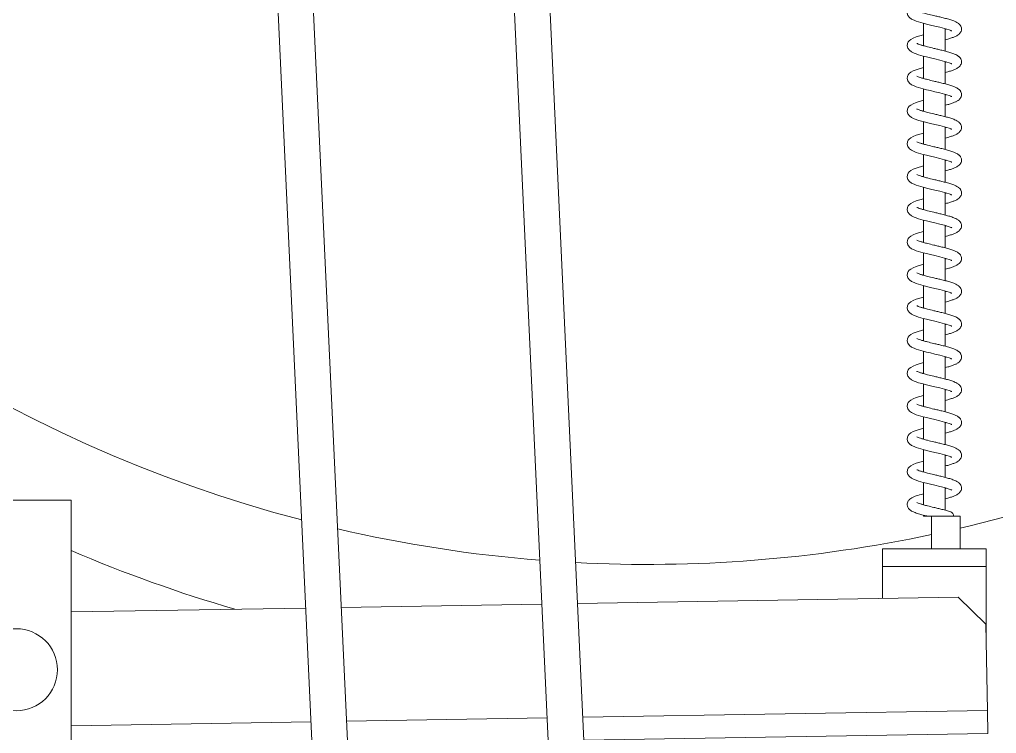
# Model space of a CAD drawing. Extents: x -2187 to 96136, y -11110 to 52208.
# Drawn here: x 34861.3 to 35218.7, y 19047.1 to 19308.3 of the extents above; entities that cross this region are included whole.
import ezdxf

# ---------------------------------------------------------------- set-up
doc = ezdxf.new("R2010")
doc.units = 0
doc.header["$LTSCALE"] = 1000
doc.header["$MEASUREMENT"] = 0

msp = doc.modelspace()

# ---------------------------------------------------------------- linework, layer by layer
at = {"color": 7, "linetype": 'Continuous', "lineweight": 15}
for p, q in [((35039.743, 19646.81), (35075.12, 18886.245)), ((34975.828, 18881.626), (34940.45, 19642.192)), ((35028.402, 19610.831), (35060.489, 18921.016)), ((34987.168, 18917.605), (34955.082, 19607.421)), ((35191.974, 19306.965), (35191.974, 19298.774)), ((35200.006, 19296.779), (35200.006, 19304.967)), ((35191.649, 19298.874), (35191.974, 19298.967)), ((35191.974, 19294.965), (35191.974, 19286.774)), ((35200.006, 19284.779), (35200.006, 19292.967)), ((35191.649, 19286.874), (35191.974, 19286.967)), ((35191.974, 19282.965), (35191.974, 19274.774)), ((35200.006, 19272.779), (35200.006, 19280.967)), ((35191.649, 19274.874), (35191.974, 19274.967)), ((35191.974, 19270.965), (35191.974, 19262.774)), ((35200.006, 19260.779), (35200.006, 19268.967)), ((35191.649, 19262.874), (35191.974, 19262.967)), ((35191.974, 19258.965), (35191.974, 19250.774)), ((35200.006, 19248.779), (35200.006, 19256.967)), ((35191.649, 19250.874), (35191.974, 19250.967)), ((35191.974, 19246.965), (35191.974, 19238.774)), ((35200.006, 19236.779), (35200.006, 19244.967)), ((35191.649, 19238.874), (35191.974, 19238.967)), ((35191.974, 19234.965), (35191.974, 19226.774)), ((35200.006, 19224.779), (35200.006, 19232.967)), ((35191.649, 19226.874), (35191.974, 19226.967)), ((35191.974, 19222.965), (35191.974, 19214.774)), ((35200.006, 19212.779), (35200.006, 19220.967)), ((35191.649, 19214.874), (35191.974, 19214.967)), ((35191.974, 19210.965), (35191.974, 19202.774)), ((35200.006, 19200.779), (35200.006, 19208.967)), ((35191.649, 19202.874), (35191.974, 19202.967)), ((35191.974, 19198.965), (35191.974, 19190.774)), ((35200.006, 19188.779), (35200.006, 19196.967)), ((35191.649, 19190.874), (35191.974, 19190.967)), ((35191.974, 19186.965), (35191.974, 19178.774)), ((35200.006, 19176.779), (35200.006, 19184.967)), ((35191.649, 19178.874), (35191.974, 19178.967)), ((35191.974, 19174.965), (35191.974, 19166.774)), ((35200.006, 19164.779), (35200.006, 19172.967)), ((35191.649, 19166.874), (35191.974, 19166.967)), ((35191.974, 19162.965), (35191.974, 19154.774)), ((35200.006, 19152.779), (35200.006, 19160.967)), ((35191.649, 19154.874), (35191.974, 19154.967)), ((35191.974, 19150.965), (35191.974, 19142.774)), ((35200.006, 19140.779), (35200.006, 19148.967)), ((35191.649, 19142.874), (35191.974, 19142.967)), ((35191.974, 19138.965), (35191.974, 19130.774)), ((35200.006, 19128.779), (35200.006, 19136.967)), ((34880.097, 19132.405), (34830.097, 19132.405)), ((34880.097, 19132.405), (34880.097, 19032.405)), ((35191.649, 19130.874), (35191.974, 19130.967)), ((35191.974, 19126.965), (35191.974, 19126.594)), ((35193.177, 19126.594), (35191.974, 19126.594)), ((35194.907, 19126.594), (35194.907, 19114.594)), ((35194.907, 19126.594), (35205.404, 19126.594)), ((35205.404, 19126.594), (35205.404, 19114.594)), ((35190.829, 19114.594), (35176.99, 19114.594)), ((35176.99, 19114.594), (35176.99, 19108.194)), ((35194.907, 19114.594), (35190.829, 19114.594)), ((35194.907, 19114.594), (35201.228, 19114.594)), ((35214.99, 19114.594), (35201.228, 19114.594)), ((35214.99, 19114.594), (35214.99, 19108.194)), ((35214.99, 19108.194), (35176.99, 19108.194)), ((35176.99, 19108.194), (35176.99, 19096.491)), ((35214.99, 19108.194), (35214.99, 19079.753)), ((35065.427, 19094.631), (35204.702, 19096.953)), ((35214.867, 19087.121), (35204.702, 19096.953)), ((34880.097, 19091.541), (34965.997, 19092.973)), ((34979.001, 19093.19), (35052.423, 19094.414)), ((35215.394, 19055.525), (35214.867, 19087.121)), ((35215.534, 19047.126), (35215.394, 19055.525)), ((35067.752, 19044.663), (35215.534, 19047.126))]:
    msp.add_line(p, q, dxfattribs=at)
at = {"color": 8, "linetype": 'Continuous', "lineweight": 15}
for p, q in [((35067.361, 19053.057), (35215.394, 19055.525)), ((34880.097, 19049.935), (34967.931, 19051.4)), ((34980.935, 19051.616), (35054.357, 19052.84))]:
    msp.add_line(p, q, dxfattribs=at)
at = {"color": 7, "linetype": 'Continuous', "lineweight": 15, "flags": 128}
for points in [[(35191.974, 19314.783), (35189.315, 19313.986), (35188.206, 19313.533), (35187.34, 19313.052), (35186.779, 19312.593), (35186.432, 19312.168), (35186.134, 19311.538), (35186.039, 19310.707), (35186.278, 19309.852), (35186.86, 19309.079), (35187.672, 19308.49), (35188.554, 19308.055), (35189.361, 19307.742), (35190.244, 19307.454), (35191.915, 19306.98), (35193.107, 19306.677), (35194.546, 19306.327), (35196.192, 19305.939), (35197.973, 19305.508), (35199.756, 19305.044), (35201.371, 19304.542), (35201.371, 19304.542)], [(35191.974, 19302.783), (35189.315, 19301.986), (35188.206, 19301.533), (35187.34, 19301.052), (35186.779, 19300.593), (35186.432, 19300.168), (35186.134, 19299.538), (35186.039, 19298.707), (35186.278, 19297.852), (35186.86, 19297.079), (35187.672, 19296.49), (35188.554, 19296.055), (35189.361, 19295.742), (35190.244, 19295.454), (35191.915, 19294.98), (35193.107, 19294.677), (35194.546, 19294.327), (35196.192, 19293.939), (35197.973, 19293.508), (35199.756, 19293.044), (35201.371, 19292.542), (35201.371, 19292.542)], [(35191.974, 19290.783), (35189.315, 19289.986), (35188.206, 19289.533), (35187.34, 19289.052), (35186.779, 19288.593), (35186.432, 19288.168), (35186.134, 19287.538), (35186.039, 19286.707), (35186.278, 19285.852), (35186.86, 19285.079), (35187.672, 19284.49), (35188.554, 19284.055), (35189.361, 19283.742), (35190.244, 19283.454), (35191.915, 19282.98), (35193.107, 19282.677), (35194.546, 19282.327), (35196.192, 19281.939), (35197.973, 19281.508), (35199.756, 19281.044), (35201.371, 19280.542), (35201.371, 19280.542)], [(35191.974, 19278.783), (35189.315, 19277.986), (35188.206, 19277.533), (35187.34, 19277.052), (35186.779, 19276.593), (35186.432, 19276.168), (35186.134, 19275.538), (35186.039, 19274.707), (35186.278, 19273.852), (35186.86, 19273.079), (35187.672, 19272.49), (35188.554, 19272.055), (35189.361, 19271.742), (35190.244, 19271.454), (35191.915, 19270.98), (35193.107, 19270.677), (35194.546, 19270.327), (35196.192, 19269.939), (35197.973, 19269.508), (35199.756, 19269.044), (35201.371, 19268.542), (35201.371, 19268.542)], [(35191.974, 19266.783), (35189.315, 19265.986), (35188.206, 19265.533), (35187.34, 19265.052), (35186.779, 19264.593), (35186.432, 19264.168), (35186.134, 19263.538), (35186.039, 19262.707), (35186.278, 19261.852), (35186.86, 19261.079), (35187.672, 19260.49), (35188.554, 19260.055), (35189.361, 19259.742), (35190.244, 19259.454), (35191.915, 19258.98), (35193.107, 19258.677), (35194.546, 19258.327), (35196.192, 19257.939), (35197.973, 19257.508), (35199.756, 19257.044), (35201.371, 19256.542), (35201.371, 19256.542)], [(35191.974, 19254.783), (35189.315, 19253.986), (35188.206, 19253.533), (35187.34, 19253.052), (35186.779, 19252.593), (35186.432, 19252.168), (35186.134, 19251.538), (35186.039, 19250.707), (35186.278, 19249.852), (35186.86, 19249.079), (35187.672, 19248.49), (35188.554, 19248.055), (35189.361, 19247.742), (35190.244, 19247.454), (35191.915, 19246.98), (35193.107, 19246.677), (35194.546, 19246.327), (35196.192, 19245.939), (35197.973, 19245.508), (35199.756, 19245.044), (35201.371, 19244.542), (35201.371, 19244.542)], [(35191.974, 19242.783), (35189.315, 19241.986), (35188.206, 19241.533), (35187.34, 19241.052), (35186.779, 19240.593), (35186.432, 19240.168), (35186.134, 19239.538), (35186.039, 19238.707), (35186.278, 19237.852), (35186.86, 19237.079), (35187.672, 19236.49), (35188.554, 19236.055), (35189.361, 19235.742), (35190.244, 19235.454), (35191.915, 19234.98), (35193.107, 19234.677), (35194.546, 19234.327), (35196.192, 19233.939), (35197.973, 19233.508), (35199.756, 19233.044), (35201.371, 19232.542), (35201.371, 19232.542)], [(35191.974, 19230.783), (35189.315, 19229.986), (35188.206, 19229.533), (35187.34, 19229.052), (35186.779, 19228.593), (35186.432, 19228.168), (35186.134, 19227.538), (35186.039, 19226.707), (35186.278, 19225.852), (35186.86, 19225.079), (35187.672, 19224.49), (35188.554, 19224.055), (35189.361, 19223.742), (35190.244, 19223.454), (35191.915, 19222.98), (35193.107, 19222.677), (35194.546, 19222.327), (35196.192, 19221.939), (35197.973, 19221.508), (35199.756, 19221.044), (35201.371, 19220.542), (35201.371, 19220.542)], [(35191.974, 19218.783), (35189.315, 19217.986), (35188.206, 19217.533), (35187.34, 19217.052), (35186.779, 19216.593), (35186.432, 19216.168), (35186.134, 19215.538), (35186.039, 19214.707), (35186.278, 19213.852), (35186.86, 19213.079), (35187.672, 19212.49), (35188.554, 19212.055), (35189.361, 19211.742), (35190.244, 19211.454), (35191.915, 19210.98), (35193.107, 19210.677), (35194.546, 19210.327), (35196.192, 19209.939), (35197.973, 19209.508), (35199.756, 19209.044), (35201.371, 19208.542), (35201.371, 19208.542)], [(35191.974, 19206.783), (35189.315, 19205.986), (35188.206, 19205.533), (35187.34, 19205.052), (35186.779, 19204.593), (35186.432, 19204.168), (35186.134, 19203.538), (35186.039, 19202.707), (35186.278, 19201.852), (35186.86, 19201.079), (35187.672, 19200.49), (35188.554, 19200.055), (35189.361, 19199.742), (35190.244, 19199.454), (35191.915, 19198.98), (35193.107, 19198.677), (35194.546, 19198.327), (35196.192, 19197.939), (35197.973, 19197.508), (35199.756, 19197.044), (35201.371, 19196.542), (35201.371, 19196.542)], [(35191.974, 19194.783), (35189.315, 19193.986), (35188.206, 19193.533), (35187.34, 19193.052), (35186.779, 19192.593), (35186.432, 19192.168), (35186.134, 19191.538), (35186.039, 19190.707), (35186.278, 19189.852), (35186.86, 19189.079), (35187.672, 19188.49), (35188.554, 19188.055), (35189.361, 19187.742), (35190.244, 19187.454), (35191.915, 19186.98), (35193.107, 19186.677), (35194.546, 19186.327), (35196.192, 19185.939), (35197.973, 19185.508), (35199.756, 19185.044), (35201.371, 19184.542), (35201.371, 19184.542)], [(35191.974, 19182.783), (35189.315, 19181.986), (35188.206, 19181.533), (35187.34, 19181.052), (35186.779, 19180.593), (35186.432, 19180.168), (35186.134, 19179.538), (35186.039, 19178.707), (35186.278, 19177.852), (35186.86, 19177.079), (35187.672, 19176.49), (35188.554, 19176.055), (35189.361, 19175.742), (35190.244, 19175.454), (35191.915, 19174.98), (35193.107, 19174.677), (35194.546, 19174.327), (35196.192, 19173.939), (35197.973, 19173.508), (35199.756, 19173.044), (35201.371, 19172.542), (35201.371, 19172.542)], [(35191.974, 19170.783), (35189.315, 19169.986), (35188.206, 19169.533), (35187.34, 19169.052), (35186.779, 19168.593), (35186.432, 19168.168), (35186.134, 19167.538), (35186.039, 19166.707), (35186.278, 19165.852), (35186.86, 19165.079), (35187.672, 19164.49), (35188.554, 19164.055), (35189.361, 19163.742), (35190.244, 19163.454), (35191.915, 19162.98), (35193.107, 19162.677), (35194.546, 19162.327), (35196.192, 19161.939), (35197.973, 19161.508), (35199.756, 19161.044), (35201.371, 19160.542), (35201.371, 19160.542)], [(35191.974, 19158.783), (35189.315, 19157.986), (35188.206, 19157.533), (35187.34, 19157.052), (35186.779, 19156.593), (35186.432, 19156.168), (35186.134, 19155.538), (35186.039, 19154.707), (35186.278, 19153.852), (35186.86, 19153.079), (35187.672, 19152.49), (35188.554, 19152.055), (35189.361, 19151.742), (35190.244, 19151.454), (35191.915, 19150.98), (35193.107, 19150.677), (35194.546, 19150.327), (35196.192, 19149.939), (35197.973, 19149.508), (35199.756, 19149.044), (35201.371, 19148.542), (35201.371, 19148.542)], [(35191.974, 19146.783), (35189.315, 19145.986), (35188.206, 19145.533), (35187.34, 19145.052), (35186.779, 19144.593), (35186.432, 19144.168), (35186.134, 19143.538), (35186.039, 19142.707), (35186.278, 19141.852), (35186.86, 19141.079), (35187.672, 19140.49), (35188.554, 19140.055), (35189.361, 19139.742), (35190.244, 19139.454), (35191.915, 19138.98), (35193.107, 19138.677), (35194.546, 19138.327), (35196.192, 19137.939), (35197.973, 19137.508), (35199.756, 19137.044), (35201.371, 19136.542), (35201.371, 19136.542)], [(35205.404, 19122.206), (35209.087, 19123.086), (35221.916, 19126.385)]]:
    msp.add_lwpolyline(points, dxfattribs=at)
at = {"color": 7, "linetype": 'Continuous', "lineweight": 15}
msp.add_circle((34860.097, 19070.405), 15, dxfattribs=at)
for centre, radius, start, end in [((35090.995, 19608.94), 500, 180.43809, 255.34526), ((35201.291, 19126.632), 1.731, 358.74922, 65.94886), ((35090.995, 19608.94), 500, 256.89931, 265.48973), ((35090.995, 19608.94), 500, 266.98888, 281.9949), ((35090.995, 19608.94), 538, 246.92078, 253.709)]:
    msp.add_arc(centre, radius, start, end, dxfattribs=at)
for points, knots in [([(35200.006, 19300.969), (35200.305, 19301.048), (35201.103, 19301.257), (35202.255, 19301.605), (35203.444, 19302.044), (35204.369, 19302.496), (35205.015, 19302.953), (35205.447, 19303.398), (35205.835, 19304.04), (35205.976, 19304.738), (35205.917, 19305.352), (35205.76, 19305.815), (35205.538, 19306.195), (35205.351, 19306.441), (35205.191, 19306.608), (35205.074, 19306.712), (35205.001, 19306.771), (35204.926, 19306.824), (35204.809, 19306.908), (35204.552, 19307.088), (35204.137, 19307.353), (35203.335, 19307.749), (35202.133, 19308.188), (35200.493, 19308.662), (35198.86, 19309.076), (35197.292, 19309.456), (35195.495, 19309.876), (35193.676, 19310.316), (35192.042, 19310.744), (35190.869, 19311.109), (35190.082, 19311.382), (35189.621, 19311.617), (35189.6, 19311.613), (35189.593, 19311.612)], [0, 0, 0, 0, 0.0285952, 0.0761955, 0.1241062, 0.1716083, 0.2108316, 0.2395278, 0.2648766, 0.2981721, 0.3190702, 0.3454717, 0.358496, 0.3689234, 0.3768081, 0.3798698, 0.382417, 0.3847304, 0.3875432, 0.3958286, 0.4250802, 0.4717151, 0.5360947, 0.5921166, 0.6429562, 0.6890391, 0.7301891, 0.798723, 0.8495475, 0.8909822, 0.9342724, 0.9781317, 1, 1, 1, 1]), ([(35200.319, 19304.869), (35200.237, 19304.843), (35200.143, 19304.812), (35200.023, 19304.779), (35200.006, 19304.775)], [0, 0, 0, 0, 0.8629982, 1, 1, 1, 1]), ([(35201.371, 19304.542), (35201.614, 19304.454), (35202.037, 19304.301), (35202.315, 19304.176), (35202.351, 19304.174), (35202.365, 19304.174)], [0, 0, 0, 0, 0.45447993, 0.7918507, 1, 1, 1, 1]), ([(35200.006, 19288.969), (35200.305, 19289.048), (35201.103, 19289.257), (35202.255, 19289.605), (35203.444, 19290.044), (35204.369, 19290.496), (35205.015, 19290.953), (35205.447, 19291.398), (35205.835, 19292.04), (35205.976, 19292.738), (35205.917, 19293.352), (35205.76, 19293.815), (35205.538, 19294.195), (35205.351, 19294.441), (35205.191, 19294.608), (35205.074, 19294.712), (35205.001, 19294.771), (35204.926, 19294.824), (35204.809, 19294.908), (35204.552, 19295.088), (35204.137, 19295.353), (35203.335, 19295.749), (35202.133, 19296.188), (35200.493, 19296.662), (35198.86, 19297.076), (35197.292, 19297.456), (35195.495, 19297.876), (35193.676, 19298.316), (35192.042, 19298.744), (35190.869, 19299.109), (35190.082, 19299.382), (35189.621, 19299.617), (35189.6, 19299.613), (35189.593, 19299.612)], [0, 0, 0, 0, 0.0285952, 0.0761955, 0.1241062, 0.1716083, 0.2108316, 0.2395278, 0.2648766, 0.2981721, 0.3190702, 0.3454717, 0.358496, 0.3689234, 0.3768081, 0.3798698, 0.382417, 0.3847304, 0.3875432, 0.3958286, 0.4250802, 0.4717151, 0.5360947, 0.5921166, 0.6429562, 0.6890391, 0.7301891, 0.798723, 0.8495475, 0.8909822, 0.9342724, 0.9781317, 1, 1, 1, 1]), ([(35200.319, 19292.869), (35200.237, 19292.843), (35200.143, 19292.812), (35200.023, 19292.779), (35200.006, 19292.775)], [0, 0, 0, 0, 0.8629982, 1, 1, 1, 1]), ([(35201.371, 19292.542), (35201.614, 19292.454), (35202.037, 19292.301), (35202.315, 19292.176), (35202.351, 19292.174), (35202.365, 19292.174)], [0, 0, 0, 0, 0.45447993, 0.7918507, 1, 1, 1, 1]), ([(35200.006, 19276.969), (35200.305, 19277.048), (35201.103, 19277.257), (35202.255, 19277.605), (35203.444, 19278.044), (35204.369, 19278.496), (35205.015, 19278.953), (35205.447, 19279.398), (35205.835, 19280.04), (35205.976, 19280.738), (35205.917, 19281.352), (35205.76, 19281.815), (35205.538, 19282.195), (35205.351, 19282.441), (35205.191, 19282.608), (35205.074, 19282.712), (35205.001, 19282.771), (35204.926, 19282.824), (35204.809, 19282.908), (35204.552, 19283.088), (35204.137, 19283.353), (35203.335, 19283.749), (35202.133, 19284.188), (35200.493, 19284.662), (35198.86, 19285.076), (35197.292, 19285.456), (35195.495, 19285.876), (35193.676, 19286.316), (35192.042, 19286.744), (35190.869, 19287.109), (35190.082, 19287.382), (35189.621, 19287.617), (35189.6, 19287.613), (35189.593, 19287.612)], [0, 0, 0, 0, 0.0285952, 0.0761955, 0.1241062, 0.1716083, 0.2108316, 0.2395278, 0.2648766, 0.2981721, 0.3190702, 0.3454717, 0.358496, 0.3689234, 0.3768081, 0.3798698, 0.382417, 0.3847304, 0.3875432, 0.3958286, 0.4250802, 0.4717151, 0.5360947, 0.5921166, 0.6429562, 0.6890391, 0.7301891, 0.798723, 0.8495475, 0.8909822, 0.9342724, 0.9781317, 1, 1, 1, 1]), ([(35200.319, 19280.869), (35200.237, 19280.843), (35200.143, 19280.812), (35200.023, 19280.779), (35200.006, 19280.775)], [0, 0, 0, 0, 0.8629982, 1, 1, 1, 1]), ([(35201.371, 19280.542), (35201.614, 19280.454), (35202.037, 19280.301), (35202.315, 19280.176), (35202.351, 19280.174), (35202.365, 19280.174)], [0, 0, 0, 0, 0.4544799, 0.7918507, 1, 1, 1, 1]), ([(35200.006, 19264.969), (35200.305, 19265.048), (35201.103, 19265.257), (35202.255, 19265.605), (35203.444, 19266.044), (35204.369, 19266.496), (35205.015, 19266.953), (35205.447, 19267.398), (35205.835, 19268.04), (35205.976, 19268.738), (35205.917, 19269.352), (35205.76, 19269.815), (35205.538, 19270.195), (35205.351, 19270.441), (35205.191, 19270.608), (35205.074, 19270.712), (35205.001, 19270.771), (35204.926, 19270.824), (35204.809, 19270.908), (35204.552, 19271.088), (35204.137, 19271.353), (35203.335, 19271.749), (35202.133, 19272.188), (35200.493, 19272.662), (35198.86, 19273.076), (35197.292, 19273.456), (35195.495, 19273.876), (35193.676, 19274.316), (35192.042, 19274.744), (35190.869, 19275.109), (35190.082, 19275.382), (35189.621, 19275.617), (35189.6, 19275.613), (35189.593, 19275.612)], [0, 0, 0, 0, 0.0285952, 0.0761955, 0.1241062, 0.1716083, 0.2108316, 0.2395278, 0.2648766, 0.2981721, 0.3190702, 0.3454717, 0.358496, 0.3689234, 0.3768081, 0.3798698, 0.382417, 0.3847304, 0.3875432, 0.3958286, 0.4250802, 0.4717151, 0.5360947, 0.5921166, 0.6429562, 0.6890391, 0.7301891, 0.798723, 0.8495475, 0.8909822, 0.9342724, 0.9781317, 1, 1, 1, 1]), ([(35200.319, 19268.869), (35200.237, 19268.843), (35200.143, 19268.812), (35200.023, 19268.779), (35200.006, 19268.775)], [0, 0, 0, 0, 0.8629982, 1, 1, 1, 1]), ([(35201.371, 19268.542), (35201.614, 19268.454), (35202.037, 19268.301), (35202.315, 19268.176), (35202.351, 19268.174), (35202.365, 19268.174)], [0, 0, 0, 0, 0.4544799, 0.7918507, 1, 1, 1, 1]), ([(35200.006, 19252.969), (35200.305, 19253.048), (35201.103, 19253.257), (35202.255, 19253.605), (35203.444, 19254.044), (35204.369, 19254.496), (35205.015, 19254.953), (35205.447, 19255.398), (35205.835, 19256.04), (35205.976, 19256.738), (35205.917, 19257.352), (35205.76, 19257.815), (35205.538, 19258.195), (35205.351, 19258.441), (35205.191, 19258.608), (35205.074, 19258.712), (35205.001, 19258.771), (35204.926, 19258.824), (35204.809, 19258.908), (35204.552, 19259.088), (35204.137, 19259.353), (35203.335, 19259.749), (35202.133, 19260.188), (35200.493, 19260.662), (35198.86, 19261.076), (35197.292, 19261.456), (35195.495, 19261.876), (35193.676, 19262.316), (35192.042, 19262.744), (35190.869, 19263.109), (35190.082, 19263.382), (35189.621, 19263.617), (35189.6, 19263.613), (35189.593, 19263.612)], [0, 0, 0, 0, 0.0285952, 0.0761955, 0.1241062, 0.1716083, 0.2108316, 0.2395278, 0.2648766, 0.2981721, 0.3190702, 0.3454717, 0.358496, 0.3689234, 0.3768081, 0.3798698, 0.382417, 0.3847304, 0.3875432, 0.3958286, 0.4250802, 0.4717151, 0.5360947, 0.5921166, 0.6429562, 0.6890391, 0.7301891, 0.798723, 0.8495475, 0.8909822, 0.9342724, 0.9781317, 1, 1, 1, 1]), ([(35200.319, 19256.869), (35200.237, 19256.843), (35200.143, 19256.812), (35200.023, 19256.779), (35200.006, 19256.775)], [0, 0, 0, 0, 0.8629982, 1, 1, 1, 1]), ([(35201.371, 19256.542), (35201.614, 19256.454), (35202.037, 19256.301), (35202.315, 19256.176), (35202.351, 19256.174), (35202.365, 19256.174)], [0, 0, 0, 0, 0.4544799, 0.7918507, 1, 1, 1, 1]), ([(35200.006, 19240.969), (35200.305, 19241.048), (35201.103, 19241.257), (35202.255, 19241.605), (35203.444, 19242.044), (35204.369, 19242.496), (35205.015, 19242.953), (35205.447, 19243.398), (35205.835, 19244.04), (35205.976, 19244.738), (35205.917, 19245.352), (35205.76, 19245.815), (35205.538, 19246.195), (35205.351, 19246.441), (35205.191, 19246.608), (35205.074, 19246.712), (35205.001, 19246.771), (35204.926, 19246.824), (35204.809, 19246.908), (35204.552, 19247.088), (35204.137, 19247.353), (35203.335, 19247.749), (35202.133, 19248.188), (35200.493, 19248.662), (35198.86, 19249.076), (35197.292, 19249.456), (35195.495, 19249.876), (35193.676, 19250.316), (35192.042, 19250.744), (35190.869, 19251.109), (35190.082, 19251.382), (35189.621, 19251.617), (35189.6, 19251.613), (35189.593, 19251.612)], [0, 0, 0, 0, 0.0285952, 0.0761955, 0.1241062, 0.1716083, 0.2108316, 0.2395278, 0.2648766, 0.2981721, 0.3190702, 0.3454717, 0.358496, 0.3689234, 0.3768081, 0.3798698, 0.382417, 0.3847304, 0.3875432, 0.3958286, 0.4250802, 0.4717151, 0.5360947, 0.5921166, 0.6429562, 0.6890391, 0.7301891, 0.798723, 0.8495475, 0.8909822, 0.9342724, 0.9781317, 1, 1, 1, 1]), ([(35200.319, 19244.869), (35200.237, 19244.843), (35200.143, 19244.812), (35200.023, 19244.779), (35200.006, 19244.775)], [0, 0, 0, 0, 0.8629982, 1, 1, 1, 1]), ([(35201.371, 19244.542), (35201.614, 19244.454), (35202.037, 19244.301), (35202.315, 19244.176), (35202.351, 19244.174), (35202.365, 19244.174)], [0, 0, 0, 0, 0.4544799, 0.7918507, 1, 1, 1, 1]), ([(35200.006, 19228.969), (35200.305, 19229.048), (35201.103, 19229.257), (35202.255, 19229.605), (35203.444, 19230.044), (35204.369, 19230.496), (35205.015, 19230.953), (35205.447, 19231.398), (35205.835, 19232.04), (35205.976, 19232.738), (35205.917, 19233.352), (35205.76, 19233.815), (35205.538, 19234.195), (35205.351, 19234.441), (35205.191, 19234.608), (35205.074, 19234.712), (35205.001, 19234.771), (35204.926, 19234.824), (35204.809, 19234.908), (35204.552, 19235.088), (35204.137, 19235.353), (35203.335, 19235.749), (35202.133, 19236.188), (35200.493, 19236.662), (35198.86, 19237.076), (35197.292, 19237.456), (35195.495, 19237.876), (35193.676, 19238.316), (35192.042, 19238.744), (35190.869, 19239.109), (35190.082, 19239.382), (35189.621, 19239.617), (35189.6, 19239.613), (35189.593, 19239.612)], [0, 0, 0, 0, 0.0285952, 0.0761955, 0.1241062, 0.1716083, 0.2108316, 0.2395278, 0.2648766, 0.2981721, 0.3190702, 0.3454717, 0.358496, 0.3689234, 0.3768081, 0.3798698, 0.382417, 0.3847304, 0.3875432, 0.3958286, 0.4250802, 0.4717151, 0.5360947, 0.5921166, 0.6429562, 0.6890391, 0.7301891, 0.798723, 0.8495475, 0.8909822, 0.9342724, 0.9781317, 1, 1, 1, 1]), ([(35200.319, 19232.869), (35200.237, 19232.843), (35200.143, 19232.812), (35200.023, 19232.779), (35200.006, 19232.775)], [0, 0, 0, 0, 0.86299823, 1, 1, 1, 1]), ([(35201.371, 19232.542), (35201.614, 19232.454), (35202.037, 19232.301), (35202.315, 19232.176), (35202.351, 19232.174), (35202.365, 19232.174)], [0, 0, 0, 0, 0.4544799, 0.7918507, 1, 1, 1, 1]), ([(35200.006, 19216.969), (35200.305, 19217.048), (35201.103, 19217.257), (35202.255, 19217.605), (35203.444, 19218.044), (35204.369, 19218.496), (35205.015, 19218.953), (35205.447, 19219.398), (35205.835, 19220.04), (35205.976, 19220.738), (35205.917, 19221.352), (35205.76, 19221.815), (35205.538, 19222.195), (35205.351, 19222.441), (35205.191, 19222.608), (35205.074, 19222.712), (35205.001, 19222.771), (35204.926, 19222.824), (35204.809, 19222.908), (35204.552, 19223.088), (35204.137, 19223.353), (35203.335, 19223.749), (35202.133, 19224.188), (35200.493, 19224.662), (35198.86, 19225.076), (35197.292, 19225.456), (35195.495, 19225.876), (35193.676, 19226.316), (35192.042, 19226.744), (35190.869, 19227.109), (35190.082, 19227.382), (35189.621, 19227.617), (35189.6, 19227.613), (35189.593, 19227.612)], [0, 0, 0, 0, 0.0285952, 0.0761955, 0.1241062, 0.1716083, 0.2108316, 0.2395278, 0.2648766, 0.2981721, 0.3190702, 0.3454717, 0.358496, 0.3689234, 0.3768081, 0.3798698, 0.382417, 0.3847304, 0.3875432, 0.3958286, 0.4250802, 0.4717151, 0.5360947, 0.5921166, 0.6429562, 0.6890391, 0.7301891, 0.798723, 0.8495475, 0.8909822, 0.9342724, 0.9781317, 1, 1, 1, 1]), ([(35200.319, 19220.869), (35200.237, 19220.843), (35200.143, 19220.812), (35200.023, 19220.779), (35200.006, 19220.775)], [0, 0, 0, 0, 0.86299823, 1, 1, 1, 1]), ([(35201.371, 19220.542), (35201.614, 19220.454), (35202.037, 19220.301), (35202.315, 19220.176), (35202.351, 19220.174), (35202.365, 19220.174)], [0, 0, 0, 0, 0.4544799, 0.7918507, 1, 1, 1, 1]), ([(35200.006, 19204.969), (35200.305, 19205.048), (35201.103, 19205.257), (35202.255, 19205.605), (35203.444, 19206.044), (35204.369, 19206.496), (35205.015, 19206.953), (35205.447, 19207.398), (35205.835, 19208.04), (35205.976, 19208.738), (35205.917, 19209.352), (35205.76, 19209.815), (35205.538, 19210.195), (35205.351, 19210.441), (35205.191, 19210.608), (35205.074, 19210.712), (35205.001, 19210.771), (35204.926, 19210.824), (35204.809, 19210.908), (35204.552, 19211.088), (35204.137, 19211.353), (35203.335, 19211.749), (35202.133, 19212.188), (35200.493, 19212.662), (35198.86, 19213.076), (35197.292, 19213.456), (35195.495, 19213.876), (35193.676, 19214.316), (35192.042, 19214.744), (35190.869, 19215.109), (35190.082, 19215.382), (35189.621, 19215.617), (35189.6, 19215.613), (35189.593, 19215.612)], [0, 0, 0, 0, 0.0285952, 0.0761955, 0.1241062, 0.1716083, 0.2108316, 0.2395278, 0.2648766, 0.2981721, 0.3190702, 0.3454717, 0.358496, 0.3689234, 0.3768081, 0.3798698, 0.382417, 0.3847304, 0.3875432, 0.3958286, 0.4250802, 0.4717151, 0.5360947, 0.5921166, 0.6429562, 0.6890391, 0.7301891, 0.798723, 0.8495475, 0.8909822, 0.9342724, 0.9781317, 1, 1, 1, 1]), ([(35200.319, 19208.869), (35200.237, 19208.843), (35200.143, 19208.812), (35200.023, 19208.779), (35200.006, 19208.775)], [0, 0, 0, 0, 0.8629982, 1, 1, 1, 1]), ([(35201.371, 19208.542), (35201.614, 19208.454), (35202.037, 19208.301), (35202.315, 19208.176), (35202.351, 19208.174), (35202.365, 19208.174)], [0, 0, 0, 0, 0.4544799, 0.7918507, 1, 1, 1, 1]), ([(35200.006, 19192.969), (35200.305, 19193.048), (35201.103, 19193.257), (35202.255, 19193.605), (35203.444, 19194.044), (35204.369, 19194.496), (35205.015, 19194.953), (35205.447, 19195.398), (35205.835, 19196.04), (35205.976, 19196.738), (35205.917, 19197.352), (35205.76, 19197.815), (35205.538, 19198.195), (35205.351, 19198.441), (35205.191, 19198.608), (35205.074, 19198.712), (35205.001, 19198.771), (35204.926, 19198.824), (35204.809, 19198.908), (35204.552, 19199.088), (35204.137, 19199.353), (35203.335, 19199.749), (35202.133, 19200.188), (35200.493, 19200.662), (35198.86, 19201.076), (35197.292, 19201.456), (35195.495, 19201.876), (35193.676, 19202.316), (35192.042, 19202.744), (35190.869, 19203.109), (35190.082, 19203.382), (35189.621, 19203.617), (35189.6, 19203.613), (35189.593, 19203.612)], [0, 0, 0, 0, 0.02859518, 0.0761955, 0.12410622, 0.1716083, 0.21083163, 0.23952782, 0.26487664, 0.29817208, 0.31907023, 0.34547174, 0.358496, 0.36892338, 0.37680808, 0.37986977, 0.38241696, 0.38473035, 0.38754317, 0.39582859, 0.42508018, 0.47171513, 0.53609467, 0.5921166, 0.64295618, 0.68903907, 0.73018912, 0.79872303, 0.84954751, 0.8909822, 0.93427243, 0.97813168, 1, 1, 1, 1]), ([(35200.319, 19196.869), (35200.237, 19196.843), (35200.143, 19196.812), (35200.023, 19196.779), (35200.006, 19196.775)], [0, 0, 0, 0, 0.8629982, 1, 1, 1, 1]), ([(35201.371, 19196.542), (35201.614, 19196.454), (35202.037, 19196.301), (35202.315, 19196.176), (35202.351, 19196.174), (35202.365, 19196.174)], [0, 0, 0, 0, 0.4544799, 0.7918507, 1, 1, 1, 1]), ([(35200.006, 19180.969), (35200.305, 19181.048), (35201.103, 19181.257), (35202.255, 19181.605), (35203.444, 19182.044), (35204.369, 19182.496), (35205.015, 19182.953), (35205.447, 19183.398), (35205.835, 19184.04), (35205.976, 19184.738), (35205.917, 19185.352), (35205.76, 19185.815), (35205.538, 19186.195), (35205.351, 19186.441), (35205.191, 19186.608), (35205.074, 19186.712), (35205.001, 19186.771), (35204.926, 19186.824), (35204.809, 19186.908), (35204.552, 19187.088), (35204.137, 19187.353), (35203.335, 19187.749), (35202.133, 19188.188), (35200.493, 19188.662), (35198.86, 19189.076), (35197.292, 19189.456), (35195.495, 19189.876), (35193.676, 19190.316), (35192.042, 19190.744), (35190.869, 19191.109), (35190.082, 19191.382), (35189.621, 19191.617), (35189.6, 19191.613), (35189.593, 19191.612)], [0, 0, 0, 0, 0.0285952, 0.0761955, 0.1241062, 0.1716083, 0.2108316, 0.2395278, 0.2648766, 0.2981721, 0.3190702, 0.3454717, 0.358496, 0.3689234, 0.3768081, 0.3798698, 0.382417, 0.3847304, 0.3875432, 0.3958286, 0.4250802, 0.4717151, 0.5360947, 0.5921166, 0.6429562, 0.6890391, 0.7301891, 0.798723, 0.8495475, 0.8909822, 0.9342724, 0.9781317, 1, 1, 1, 1]), ([(35200.319, 19184.869), (35200.237, 19184.843), (35200.143, 19184.812), (35200.023, 19184.779), (35200.006, 19184.775)], [0, 0, 0, 0, 0.8629982, 1, 1, 1, 1]), ([(35201.371, 19184.542), (35201.614, 19184.454), (35202.037, 19184.301), (35202.315, 19184.176), (35202.351, 19184.174), (35202.365, 19184.174)], [0, 0, 0, 0, 0.4544799, 0.7918507, 1, 1, 1, 1]), ([(35200.006, 19168.969), (35200.305, 19169.048), (35201.103, 19169.257), (35202.255, 19169.605), (35203.444, 19170.044), (35204.369, 19170.496), (35205.015, 19170.953), (35205.447, 19171.398), (35205.835, 19172.04), (35205.976, 19172.738), (35205.917, 19173.352), (35205.76, 19173.815), (35205.538, 19174.195), (35205.351, 19174.441), (35205.191, 19174.608), (35205.074, 19174.712), (35205.001, 19174.771), (35204.926, 19174.824), (35204.809, 19174.908), (35204.552, 19175.088), (35204.137, 19175.353), (35203.335, 19175.749), (35202.133, 19176.188), (35200.493, 19176.662), (35198.86, 19177.076), (35197.292, 19177.456), (35195.495, 19177.876), (35193.676, 19178.316), (35192.042, 19178.744), (35190.869, 19179.109), (35190.082, 19179.382), (35189.621, 19179.617), (35189.6, 19179.613), (35189.593, 19179.612)], [0, 0, 0, 0, 0.0285952, 0.0761955, 0.1241062, 0.1716083, 0.2108316, 0.2395278, 0.2648766, 0.2981721, 0.3190702, 0.3454717, 0.358496, 0.3689234, 0.3768081, 0.3798698, 0.382417, 0.3847304, 0.3875432, 0.3958286, 0.4250802, 0.4717151, 0.5360947, 0.5921166, 0.6429562, 0.6890391, 0.7301891, 0.798723, 0.8495475, 0.8909822, 0.9342724, 0.9781317, 1, 1, 1, 1]), ([(35200.319, 19172.869), (35200.237, 19172.843), (35200.143, 19172.812), (35200.023, 19172.779), (35200.006, 19172.775)], [0, 0, 0, 0, 0.8629982, 1, 1, 1, 1]), ([(35201.371, 19172.542), (35201.614, 19172.454), (35202.037, 19172.301), (35202.315, 19172.176), (35202.351, 19172.174), (35202.365, 19172.174)], [0, 0, 0, 0, 0.4544799, 0.7918507, 1, 1, 1, 1]), ([(35200.006, 19156.969), (35200.305, 19157.048), (35201.103, 19157.257), (35202.255, 19157.605), (35203.444, 19158.044), (35204.369, 19158.496), (35205.015, 19158.953), (35205.447, 19159.398), (35205.835, 19160.04), (35205.976, 19160.738), (35205.917, 19161.352), (35205.76, 19161.815), (35205.538, 19162.195), (35205.351, 19162.441), (35205.191, 19162.608), (35205.074, 19162.712), (35205.001, 19162.771), (35204.926, 19162.824), (35204.809, 19162.908), (35204.552, 19163.088), (35204.137, 19163.353), (35203.335, 19163.749), (35202.133, 19164.188), (35200.493, 19164.662), (35198.86, 19165.076), (35197.292, 19165.456), (35195.495, 19165.876), (35193.676, 19166.316), (35192.042, 19166.744), (35190.869, 19167.109), (35190.082, 19167.382), (35189.621, 19167.617), (35189.6, 19167.613), (35189.593, 19167.612)], [0, 0, 0, 0, 0.0285952, 0.0761955, 0.1241062, 0.1716083, 0.2108316, 0.2395278, 0.2648766, 0.2981721, 0.3190702, 0.3454717, 0.358496, 0.3689234, 0.3768081, 0.3798698, 0.382417, 0.3847304, 0.3875432, 0.3958286, 0.4250802, 0.4717151, 0.5360947, 0.5921166, 0.6429562, 0.6890391, 0.7301891, 0.798723, 0.8495475, 0.8909822, 0.9342724, 0.9781317, 1, 1, 1, 1]), ([(35200.319, 19160.869), (35200.237, 19160.843), (35200.143, 19160.812), (35200.023, 19160.779), (35200.006, 19160.775)], [0, 0, 0, 0, 0.8629982, 1, 1, 1, 1]), ([(35201.371, 19160.542), (35201.614, 19160.454), (35202.037, 19160.301), (35202.315, 19160.176), (35202.351, 19160.174), (35202.365, 19160.174)], [0, 0, 0, 0, 0.45447993, 0.7918507, 1, 1, 1, 1]), ([(35200.006, 19144.969), (35200.305, 19145.048), (35201.103, 19145.257), (35202.255, 19145.605), (35203.444, 19146.044), (35204.369, 19146.496), (35205.015, 19146.953), (35205.447, 19147.398), (35205.835, 19148.04), (35205.976, 19148.738), (35205.917, 19149.352), (35205.76, 19149.815), (35205.538, 19150.195), (35205.351, 19150.441), (35205.191, 19150.608), (35205.074, 19150.712), (35205.001, 19150.771), (35204.926, 19150.824), (35204.809, 19150.908), (35204.552, 19151.088), (35204.137, 19151.353), (35203.335, 19151.749), (35202.133, 19152.188), (35200.493, 19152.662), (35198.86, 19153.076), (35197.292, 19153.456), (35195.495, 19153.876), (35193.676, 19154.316), (35192.042, 19154.744), (35190.869, 19155.109), (35190.082, 19155.382), (35189.621, 19155.617), (35189.6, 19155.613), (35189.593, 19155.612)], [0, 0, 0, 0, 0.0285952, 0.0761955, 0.1241062, 0.1716083, 0.2108316, 0.2395278, 0.2648766, 0.2981721, 0.3190702, 0.3454717, 0.358496, 0.3689234, 0.3768081, 0.3798698, 0.382417, 0.3847304, 0.3875432, 0.3958286, 0.4250802, 0.4717151, 0.5360947, 0.5921166, 0.6429562, 0.6890391, 0.7301891, 0.798723, 0.8495475, 0.8909822, 0.9342724, 0.9781317, 1, 1, 1, 1]), ([(35200.319, 19148.869), (35200.237, 19148.843), (35200.143, 19148.812), (35200.023, 19148.779), (35200.006, 19148.775)], [0, 0, 0, 0, 0.86299823, 1, 1, 1, 1]), ([(35201.371, 19148.542), (35201.614, 19148.454), (35202.037, 19148.301), (35202.315, 19148.176), (35202.351, 19148.174), (35202.365, 19148.174)], [0, 0, 0, 0, 0.4544799, 0.7918507, 1, 1, 1, 1]), ([(35201.991, 19140.215), (35201.481, 19140.368), (35200.508, 19140.661), (35198.856, 19141.076), (35197.293, 19141.456), (35195.495, 19141.876), (35193.676, 19142.316), (35192.042, 19142.744), (35190.869, 19143.109), (35190.082, 19143.382), (35189.621, 19143.617), (35189.6, 19143.613), (35189.593, 19143.612)], [0, 0, 0, 0, 0.12076155, 0.23035198, 0.32968881, 0.41839238, 0.5661249, 0.67568278, 0.76499989, 0.85831685, 0.95286039, 1, 1, 1, 1]), ([(35200.006, 19132.969), (35200.305, 19133.048), (35201.103, 19133.257), (35202.255, 19133.605), (35203.444, 19134.044), (35204.369, 19134.496), (35205.015, 19134.953), (35205.447, 19135.398), (35205.835, 19136.04), (35205.976, 19136.738), (35205.917, 19137.352), (35205.76, 19137.815), (35205.538, 19138.195), (35205.351, 19138.441), (35205.191, 19138.608), (35205.074, 19138.712), (35205.001, 19138.771), (35204.926, 19138.824), (35204.809, 19138.908), (35204.552, 19139.088), (35204.135, 19139.353), (35203.351, 19139.748), (35202.49, 19140.043), (35201.991, 19140.215)], [0, 0, 0, 0, 0.0533398, 0.14213069, 0.23150057, 0.3201082, 0.39327313, 0.44680135, 0.49408557, 0.55619296, 0.59517515, 0.64442302, 0.66871772, 0.68816833, 0.702876, 0.70858711, 0.71333848, 0.71765375, 0.72290062, 0.73835577, 0.79292, 0.87991013, 1, 1, 1, 1]), ([(35200.319, 19136.869), (35200.237, 19136.843), (35200.143, 19136.812), (35200.023, 19136.779), (35200.006, 19136.775)], [0, 0, 0, 0, 0.86299823, 1, 1, 1, 1]), ([(35201.371, 19136.542), (35201.614, 19136.454), (35202.037, 19136.301), (35202.315, 19136.176), (35202.351, 19136.174), (35202.365, 19136.174)], [0, 0, 0, 0, 0.4544799, 0.7918507, 1, 1, 1, 1]), ([(35191.974, 19134.783), (35191.041, 19134.526), (35189.634, 19134.139), (35188.194, 19133.549), (35187.37, 19133.102), (35186.82, 19132.66), (35186.415, 19132.189), (35186.07, 19131.491), (35185.987, 19130.665), (35186.244, 19129.782), (35186.859, 19129.014), (35187.612, 19128.497), (35188.472, 19128.076), (35189.36, 19127.734), (35190.423, 19127.392), (35191.691, 19127.032), (35192.801, 19126.751), (35193.333, 19126.622), (35193.447, 19126.594)], [0, 0, 0, 0, 0.14418376, 0.21751881, 0.2869778, 0.34179934, 0.38080866, 0.42324781, 0.47530174, 0.53332054, 0.59939128, 0.67096635, 0.73523105, 0.78683499, 0.83937026, 0.92733156, 0.98445696, 1, 1, 1, 1]), ([(35201.991, 19128.215), (35201.481, 19128.368), (35200.508, 19128.661), (35198.856, 19129.076), (35197.293, 19129.456), (35195.495, 19129.876), (35193.676, 19130.316), (35192.042, 19130.744), (35190.869, 19131.109), (35190.082, 19131.382), (35189.621, 19131.617), (35189.6, 19131.613), (35189.593, 19131.612)], [0, 0, 0, 0, 0.1207616, 0.230352, 0.3296888, 0.4183924, 0.5661249, 0.6756828, 0.7649999, 0.8583169, 0.9528604, 1, 1, 1, 1]), ([(35193.446, 19126.594), (35193.445, 19126.594), (35193.435, 19126.594), (35193.496, 19126.594), (35193.698, 19126.594), (35194.287, 19126.594), (35195.525, 19126.594), (35197.397, 19126.594), (35199.662, 19126.594), (35201.61, 19126.594), (35202.63, 19126.594), (35203.022, 19126.594)], [0, 0, 0, 0, 0.00214, 0.0202984, 0.0500026, 0.1088082, 0.2269173, 0.4187211, 0.6176175, 0.8529973, 1, 1, 1, 1])]:
    msp.add_open_spline(points, degree=3, knots=knots, dxfattribs=at)

doc.saveas('drawing.dxf')
